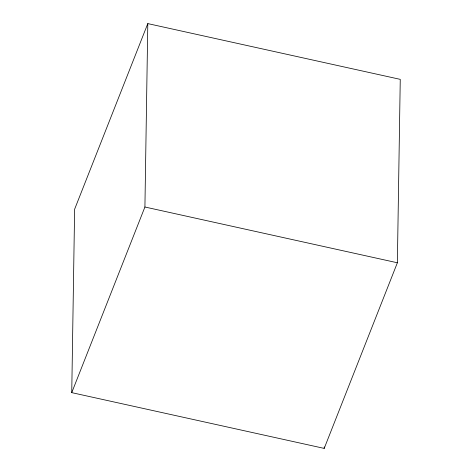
<?xml version="1.0" encoding="UTF-8"?>
<svg xmlns="http://www.w3.org/2000/svg" width="472" height="472" viewBox="0 0 472 472"><rect width="100%" height="100%" fill="white"/><g stroke="black" fill="none" stroke-linecap="round" stroke-linejoin="round"><path stroke-width="0.71" d="M71.744 392.639L74.629 209.226L147.801 23.6L400.256 79.361L397.371 262.774L324.199 448.4L71.744 392.639L144.916 207.007L147.801 23.6M324.199 448.4L324.223 446.925M144.916 207.007L397.371 262.774"/></g></svg>
